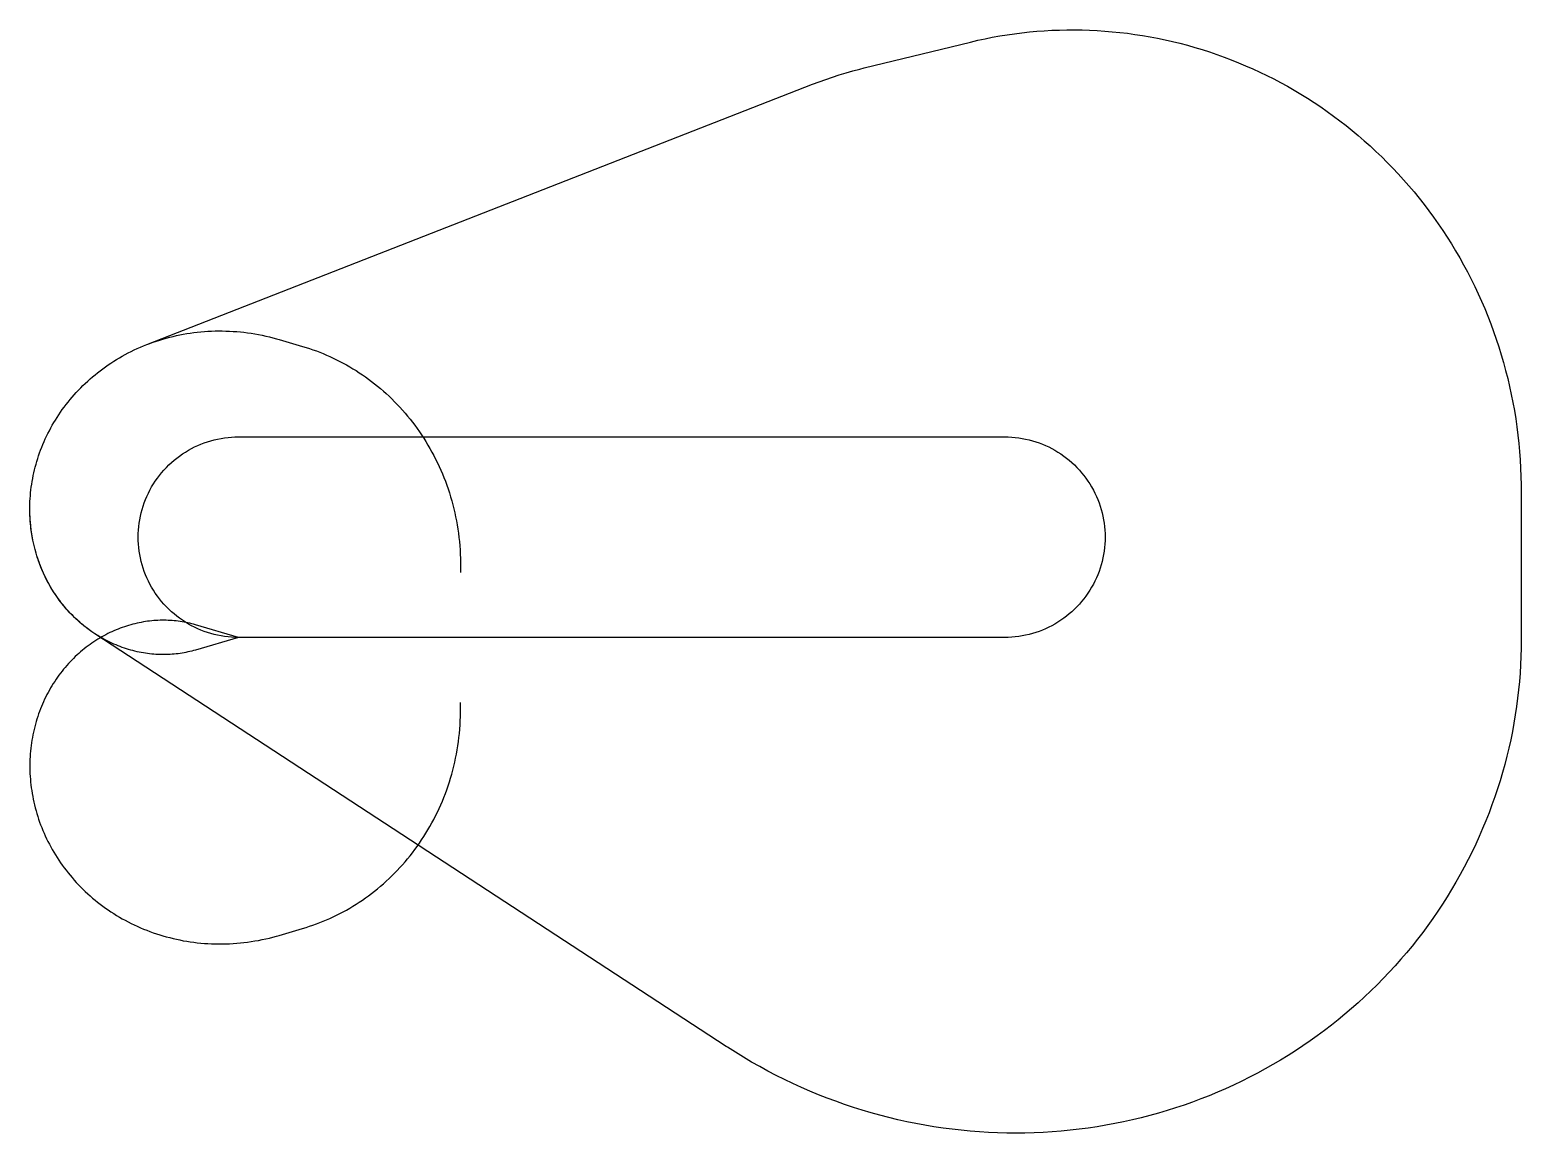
# Model space of a CAD drawing. Header units: metres. Extents: x -5281 to 32464, y -12546 to 15378.
import ezdxf

# ---------------------------------------------------------------- set-up
doc = ezdxf.new("R2010")
doc.units = ezdxf.units.M

msp = doc.modelspace()

# ---------------------------------------------------------------- linework, layer by layer
at = {"layer": 'NorminalTrack', "color": 1}
msp.add_lwpolyline([(0, 0), (0, 0), (-89, 2), (-177, 6), (-265, 14), (-353, 25), (-441, 39), (-528, 55), (-614, 75), (-700, 98), (-784, 124), (-868, 153), (-951, 185), (-1033, 219), (-1113, 257), (-1192, 297), (-1269, 340), (-1345, 386), (-1420, 434), (-1492, 485), (-1563, 538), (-1632, 594), (-1699, 652), (-1763, 712), (-1826, 775), (-1887, 840), (-1945, 907), (-2000, 976), (-2054, 1046), (-2105, 1119), (-2153, 1193), (-2198, 1269), (-2241, 1347), (-2282, 1426), (-2319, 1506), (-2354, 1588), (-2385, 1670), (-2414, 1754), (-2440, 1839), (-2463, 1924), (-2483, 2011), (-2500, 2098), (-2514, 2185), (-2525, 2273), (-2532, 2361), (-2537, 2450), (-2539, 2539), (-2537, 2627), (-2532, 2716), (-2525, 2804), (-2514, 2892), (-2500, 2979), (-2483, 3066), (-2463, 3153), (-2440, 3238), (-2414, 3323), (-2385, 3407), (-2354, 3490), (-2319, 3571), (-2282, 3651), (-2241, 3730), (-2198, 3808), (-2153, 3884), (-2105, 3958), (-2054, 4031), (-2000, 4101), (-1945, 4170), (-1887, 4237), (-1826, 4302), (-1763, 4365), (-1699, 4425), (-1632, 4483), (-1563, 4539), (-1492, 4592), (-1420, 4643), (-1345, 4691), (-1269, 4737), (-1192, 4780), (-1113, 4820), (-1033, 4858), (-951, 4892), (-868, 4924), (-784, 4953), (-700, 4979), (-614, 5002), (-528, 5022), (-441, 5039), (-353, 5052), (-265, 5063), (-177, 5071), (-89, 5076), (0, 5077), (0, 5077), (19394, 5077), (19394, 5077), (19483, 5076), (19571, 5071), (19660, 5063), (19748, 5052), (19835, 5039), (19922, 5022), (20008, 5002), (20094, 4979), (20179, 4953), (20263, 4924), (20345, 4892), (20427, 4858), (20507, 4820), (20586, 4780), (20664, 4737), (20740, 4691), (20814, 4643), (20886, 4592), (20957, 4539), (21026, 4483), (21093, 4425), (21158, 4365), (21220, 4302), (21281, 4237), (21339, 4170), (21395, 4101), (21448, 4031), (21499, 3958), (21547, 3884), (21593, 3808), (21636, 3730), (21676, 3651), (21713, 3571), (21748, 3490), (21780, 3407), (21809, 3323), (21835, 3238), (21857, 3153), (21877, 3066), (21894, 2979), (21908, 2892), (21919, 2804), (21927, 2716), (21931, 2627), (21933, 2539), (21931, 2450), (21927, 2361), (21919, 2273), (21908, 2185), (21894, 2098), (21877, 2011), (21857, 1924), (21835, 1839), (21809, 1754), (21780, 1670), (21748, 1588), (21713, 1506), (21676, 1426), (21636, 1347), (21593, 1269), (21547, 1193), (21499, 1119), (21448, 1046), (21395, 976), (21339, 907), (21281, 840), (21220, 775), (21158, 712), (21093, 652), (21026, 594), (20957, 538), (20886, 485), (20814, 434), (20740, 386), (20664, 340), (20586, 297), (20507, 257), (20427, 219), (20345, 185), (20263, 153), (20179, 124), (20094, 98), (20008, 75), (19922, 55), (19835, 39), (19748, 25), (19660, 14), (19571, 6), (19483, 2), (19394, 0), (0, 0)], dxfattribs=at)
at = {"layer": 'WindSpiral', "color": 5}
for points in [[(0, 0), (-1091, -320), (-1138, -333), (-1185, -346), (-1232, -358), (-1280, -368), (-1329, -379), (-1377, -388), (-1426, -396), (-1476, -404), (-1525, -411), (-1575, -417), (-1626, -422), (-1676, -426), (-1727, -430), (-1778, -432), (-1830, -434), (-1882, -435), (-1934, -435), (-1986, -434), (-2038, -432), (-2091, -429), (-2143, -425), (-2196, -420), (-2249, -415), (-2302, -408), (-2355, -400), (-2408, -392), (-2462, -382), (-2515, -372), (-2568, -360), (-2622, -348), (-2675, -334), (-2728, -320), (-2781, -305), (-2834, -288), (-2888, -271), (-2941, -252), (-2993, -233), (-3046, -213), (-3099, -191), (-3151, -169), (-3203, -145), (-3255, -121), (-3307, -96), (-3358, -69), (-3409, -42), (-3460, -14), (-3511, 16), (-3561, 46), (-3611, 78), (-3660, 110), (-3709, 143), (-3758, 177), (-3806, 213), (-3854, 249), (-3902, 286), (-3948, 324), (-3995, 363), (-4041, 403), (-4086, 444), (-4131, 486), (-4175, 529), (-4218, 573), (-4261, 618), (-4303, 663), (-4345, 710), (-4386, 757), (-4426, 805), (-4466, 854), (-4505, 904), (-4543, 955), (-4580, 1007), (-4616, 1059), (-4652, 1112), (-4687, 1166), (-4721, 1221), (-4754, 1277), (-4787, 1333), (-4818, 1390), (-4849, 1448), (-4878, 1507), (-4907, 1566), (-4935, 1626), (-4962, 1687), (-4988, 1748), (-5012, 1810), (-5036, 1872), (-5059, 1936), (-5081, 1999), (-5101, 2064), (-5121, 2129), (-5140, 2194), (-5157, 2260), (-5174, 2327), (-5189, 2393), (-5203, 2461), (-5216, 2529), (-5228, 2597), (-5239, 2666), (-5248, 2735), (-5257, 2804), (-5264, 2874), (-5270, 2945), (-5274, 3015), (-5278, 3086), (-5280, 3157), (-5281, 3228), (-5281, 3300), (-5280, 3371), (-5277, 3443), (-5273, 3515), (-5268, 3588), (-5261, 3660), (-5253, 3732), (-5244, 3805), (-5234, 3877), (-5222, 3950), (-5209, 4022), (-5195, 4095), (-5179, 4167), (-5162, 4240), (-5144, 4312), (-5125, 4384), (-5104, 4456), (-5082, 4528), (-5058, 4600), (-5033, 4671), (-5007, 4743), (-4980, 4814), (-4951, 4884), (-4921, 4955), (-4889, 5025), (-4857, 5094), (-4823, 5164), (-4787, 5232), (-4751, 5301), (-4713, 5369), (-4674, 5436), (-4633, 5503), (-4591, 5570), (-4548, 5636), (-4504, 5701), (-4459, 5766), (-4412, 5830), (-4364, 5893), (-4314, 5956), (-4264, 6018), (-4212, 6079), (-4159, 6140), (-4105, 6200), (-4050, 6259), (-3993, 6317), (-3936, 6374), (-3877, 6431), (-3817, 6486), (-3756, 6541), (-3694, 6595), (-3630, 6648), (-3566, 6700), (-3501, 6750), (-3434, 6800), (-3367, 6849), (-3298, 6897), (-3229, 6943), (-3158, 6989), (-3087, 7033), (-3014, 7076), (-2941, 7119), (-2867, 7159), (-2791, 7199), (-2715, 7238), (-2638, 7275), (-2561, 7311), (-2482, 7346), (-2403, 7379), (-2323, 7411), (-2323, 7411), (14528, 13999), (14696, 14062), (14865, 14123), (15035, 14181), (15206, 14237), (15378, 14289), (15552, 14338), (15726, 14384), (15837, 14412), (18527, 15069), (18710, 15112), (18894, 15152), (19079, 15188), (19265, 15222), (19452, 15252), (19639, 15279), (19828, 15303), (20016, 15324), (20205, 15341), (20395, 15355), (20585, 15366), (20776, 15373), (20967, 15377), (21158, 15378), (21349, 15375), (21540, 15369), (21732, 15360), (21923, 15347), (22115, 15331), (22306, 15312), (22498, 15289), (22689, 15263), (22880, 15233), (23070, 15201), (23260, 15164), (23450, 15125), (23639, 15082), (23827, 15036), (24015, 14986), (24203, 14933), (24389, 14877), (24575, 14817), (24760, 14755), (24943, 14688), (25126, 14619), (25308, 14546), (25489, 14470), (25669, 14391), (25847, 14309), (26024, 14223), (26200, 14135), (26375, 14043), (26548, 13948), (26719, 13849), (26889, 13748), (27058, 13644), (27224, 13537), (27389, 13426), (27552, 13313), (27714, 13196), (27873, 13077), (28031, 12955), (28187, 12830), (28340, 12702), (28492, 12572), (28641, 12438), (28788, 12302), (28933, 12163), (29075, 12022), (29216, 11878), (29354, 11731), (29489, 11582), (29622, 11430), (29752, 11276), (29880, 11119), (30005, 10960), (30128, 10799), (30248, 10635), (30365, 10469), (30479, 10301), (30591, 10131), (30699, 9958), (30805, 9784), (30908, 9607), (31008, 9429), (31104, 9249), (31198, 9067), (31289, 8883), (31376, 8697), (31460, 8510), (31541, 8321), (31619, 8130), (31694, 7938), (31765, 7744), (31833, 7549), (31898, 7353), (31959, 7155), (32017, 6956), (32071, 6756), (32122, 6555), (32170, 6352), (32214, 6149), (32255, 5945), (32292, 5740), (32325, 5534), (32355, 5327), (32381, 5119), (32404, 4911), (32423, 4702), (32438, 4493), (32450, 4283), (32458, 4073), (32463, 3863), (32464, 3711), (32464, -64), (32462, -274), (32456, -485), (32447, -697), (32434, -908), (32418, -1119), (32397, -1330), (32373, -1540), (32346, -1751), (32314, -1961), (32279, -2171), (32240, -2381), (32198, -2590), (32151, -2798), (32102, -3006), (32048, -3213), (31991, -3419), (31930, -3625), (31865, -3829), (31797, -4033), (31725, -4236), (31650, -4437), (31571, -4638), (31489, -4837), (31403, -5035), (31313, -5231), (31220, -5427), (31123, -5620), (31023, -5813), (30920, -6003), (30813, -6192), (30702, -6379), (30589, -6565), (30472, -6749), (30351, -6930), (30228, -7110), (30101, -7288), (29971, -7464), (29838, -7638), (29701, -7809), (29562, -7978), (29419, -8145), (29273, -8310), (29125, -8472), (28973, -8632), (28819, -8789), (28661, -8944), (28501, -9096), (28338, -9245), (28172, -9392), (28004, -9536), (27833, -9677), (27659, -9815), (27483, -9950), (27304, -10082), (27123, -10212), (26939, -10338), (26753, -10461), (26565, -10581), (26375, -10698), (26182, -10811), (25987, -10921), (25790, -11028), (25591, -11132), (25390, -11232), (25187, -11329), (24982, -11422), (24776, -11512), (24568, -11598), (24358, -11681), (24146, -11760), (23933, -11836), (23718, -11907), (23502, -11975), (23285, -12040), (23066, -12100), (22846, -12157), (22625, -12210), (22403, -12260), (22180, -12305), (21955, -12347), (21730, -12384), (21504, -12418), (21278, -12448), (21050, -12474), (20822, -12496), (20593, -12514), (20364, -12528), (20135, -12538), (19905, -12544), (19675, -12546), (19444, -12544), (19214, -12538), (18983, -12528), (18752, -12514), (18522, -12496), (18291, -12473), (18061, -12447), (17831, -12417), (17601, -12383), (17372, -12344), (17144, -12302), (16915, -12255), (16688, -12205), (16461, -12150), (16235, -12092), (16010, -12030), (15785, -11963), (15562, -11893), (15340, -11818), (15119, -11740), (14899, -11658), (14680, -11572), (14463, -11482), (14247, -11388), (14033, -11290), (13820, -11188), (13608, -11083), (13399, -10974), (13191, -10861), (12985, -10745), (12781, -10624), (12578, -10500), (12378, -10373), (12345, -10351), (-3637, 94), (-3686, 127), (-3735, 161), (-3783, 196), (-3831, 231), (-3879, 268), (-3926, 306), (-3973, 344), (-4019, 384), (-4064, 425), (-4109, 466), (-4154, 508), (-4197, 552), (-4241, 596), (-4283, 641), (-4325, 687), (-4366, 734), (-4407, 782), (-4447, 831), (-4486, 880), (-4524, 931), (-4562, 982), (-4599, 1034), (-4635, 1087), (-4670, 1140), (-4705, 1195), (-4739, 1250), (-4771, 1306), (-4803, 1363), (-4834, 1420), (-4864, 1478), (-4893, 1537), (-4922, 1597), (-4949, 1657), (-4975, 1718), (-5001, 1780), (-5025, 1842), (-5048, 1905), (-5070, 1969), (-5092, 2033), (-5112, 2097), (-5131, 2163), (-5149, 2228), (-5166, 2295), (-5182, 2361), (-5196, 2428), (-5210, 2496), (-5222, 2564), (-5234, 2633), (-5244, 2702), (-5253, 2771), (-5260, 2841), (-5267, 2911), (-5272, 2981), (-5276, 3052), (-5279, 3123), (-5281, 3194), (-5281, 3253)], [(0, 0), (-1091, -320), (-1138, -333), (-1185, -346), (-1232, -358), (-1280, -368), (-1329, -379), (-1377, -388), (-1426, -396), (-1476, -404), (-1525, -411), (-1575, -417), (-1626, -422), (-1676, -426), (-1727, -430), (-1778, -432), (-1830, -434), (-1882, -435), (-1934, -435), (-1986, -434), (-2038, -432), (-2091, -429), (-2143, -425), (-2196, -420), (-2249, -415), (-2302, -408), (-2355, -400), (-2408, -392), (-2462, -382), (-2515, -372), (-2568, -360), (-2622, -348), (-2675, -334), (-2728, -320), (-2781, -305), (-2834, -288), (-2888, -271), (-2941, -252), (-2993, -233), (-3046, -213), (-3099, -191), (-3151, -169), (-3203, -145), (-3255, -121), (-3307, -96), (-3358, -69), (-3409, -42), (-3460, -14), (-3511, 16), (-3561, 46), (-3611, 78), (-3660, 110), (-3709, 143), (-3758, 177), (-3806, 213), (-3854, 249), (-3902, 286), (-3948, 324), (-3995, 363), (-4041, 403), (-4086, 444), (-4131, 486), (-4175, 529), (-4218, 573), (-4261, 618), (-4303, 663), (-4345, 710), (-4386, 757), (-4426, 805), (-4466, 854), (-4505, 904), (-4543, 955), (-4580, 1007), (-4616, 1059), (-4652, 1112), (-4687, 1166), (-4721, 1221), (-4754, 1277), (-4787, 1333), (-4818, 1390), (-4849, 1448), (-4878, 1507), (-4907, 1566), (-4935, 1626), (-4962, 1687), (-4988, 1748), (-5012, 1810), (-5036, 1872), (-5059, 1936), (-5081, 1999), (-5101, 2064), (-5121, 2129), (-5140, 2194), (-5157, 2260), (-5174, 2327), (-5189, 2393), (-5203, 2461), (-5216, 2529), (-5228, 2597), (-5239, 2666), (-5248, 2735), (-5257, 2804), (-5264, 2874), (-5270, 2945), (-5274, 3015), (-5278, 3086), (-5280, 3157), (-5281, 3228), (-5281, 3300), (-5280, 3371), (-5277, 3443), (-5273, 3515), (-5268, 3588), (-5261, 3660), (-5253, 3732), (-5244, 3805), (-5234, 3877), (-5222, 3950), (-5209, 4022), (-5195, 4095), (-5179, 4167), (-5162, 4240), (-5144, 4312), (-5125, 4384), (-5104, 4456), (-5082, 4528), (-5058, 4600), (-5033, 4671), (-5007, 4743), (-4980, 4814), (-4951, 4884), (-4921, 4955), (-4889, 5025), (-4857, 5094), (-4823, 5164), (-4787, 5232), (-4751, 5301), (-4713, 5369), (-4674, 5436), (-4633, 5503), (-4591, 5570), (-4548, 5636), (-4504, 5701), (-4459, 5766), (-4412, 5830), (-4364, 5893), (-4314, 5956), (-4264, 6018), (-4212, 6079), (-4159, 6140), (-4105, 6200), (-4050, 6259), (-3993, 6317), (-3936, 6374), (-3877, 6431), (-3817, 6486), (-3756, 6541), (-3694, 6595), (-3630, 6648), (-3566, 6700), (-3501, 6750), (-3434, 6800), (-3367, 6849), (-3298, 6897), (-3229, 6943), (-3158, 6989), (-3087, 7033), (-3014, 7076), (-2941, 7119), (-2867, 7159), (-2791, 7199), (-2715, 7238), (-2638, 7275), (-2561, 7311), (-2482, 7346), (-2403, 7379), (-2323, 7411), (-2242, 7442), (-2160, 7472), (-2078, 7500), (-1995, 7526), (-1911, 7552), (-1827, 7576), (-1742, 7598), (-1657, 7619), (-1570, 7639), (-1484, 7657), (-1397, 7674), (-1309, 7689), (-1221, 7703), (-1132, 7715), (-1043, 7726), (-954, 7735), (-864, 7742), (-774, 7748), (-684, 7753), (-593, 7756), (-503, 7757), (-411, 7757), (-320, 7755), (-229, 7752), (-137, 7747), (-45, 7740), (47, 7732), (138, 7722), (230, 7710), (322, 7697), (414, 7682), (506, 7666), (598, 7648), (689, 7628), (781, 7607), (872, 7584), (963, 7559), (1027, 7541), (1622, 7366), (1710, 7340), (1797, 7311), (1885, 7282), (1971, 7250), (2058, 7217), (2144, 7183), (2229, 7147), (2314, 7109), (2399, 7070), (2483, 7029), (2567, 6987), (2650, 6943), (2732, 6898), (2814, 6851), (2896, 6802), (2976, 6752), (3056, 6700), (3135, 6647), (3213, 6593), (3291, 6537), (3368, 6479), (3444, 6420), (3519, 6360), (3593, 6298), (3666, 6235), (3738, 6170), (3810, 6104), (3880, 6036), (3949, 5967), (4017, 5897), (4085, 5825), (4150, 5753), (4215, 5678), (4279, 5603), (4341, 5526), (4403, 5448), (4463, 5369), (4522, 5288), (4579, 5207), (4635, 5124), (4690, 5040), (4744, 4955), (4796, 4869), (4846, 4781), (4896, 4693), (4943, 4604), (4990, 4513), (5035, 4422), (5078, 4330), (5120, 4236), (5160, 4142), (5199, 4047), (5236, 3951), (5271, 3854), (5305, 3757), (5338, 3658), (5368, 3559), (5397, 3459), (5424, 3359), (5450, 3257), (5474, 3155), (5496, 3053), (5516, 2950), (5535, 2846), (5551, 2742), (5566, 2637), (5580, 2532), (5591, 2427), (5600, 2321), (5608, 2214), (5614, 2108), (5618, 2001), (5620, 1894), (5620, 1786), (5619, 1678), (5618, 1646)], [(0, 0), (-1091, 320), (-1138, 333), (-1185, 346), (-1232, 358), (-1280, 368), (-1329, 379), (-1377, 388), (-1426, 396), (-1476, 404), (-1525, 411), (-1575, 417), (-1626, 422), (-1676, 426), (-1727, 430), (-1778, 432), (-1830, 434), (-1882, 435), (-1934, 435), (-1986, 434), (-2038, 432), (-2091, 429), (-2143, 425), (-2196, 420), (-2249, 415), (-2302, 408), (-2355, 400), (-2408, 392), (-2462, 382), (-2515, 372), (-2568, 360), (-2622, 348), (-2675, 334), (-2728, 320), (-2781, 305), (-2834, 288), (-2888, 271), (-2941, 252), (-2993, 233), (-3046, 213), (-3099, 191), (-3151, 169), (-3203, 145), (-3255, 121), (-3307, 96), (-3358, 69), (-3409, 42), (-3460, 14), (-3511, -16), (-3561, -46), (-3611, -78), (-3660, -110), (-3709, -143), (-3758, -177), (-3806, -213), (-3854, -249), (-3902, -286), (-3948, -324), (-3995, -363), (-4041, -403), (-4086, -444), (-4131, -486), (-4175, -529), (-4218, -573), (-4261, -618), (-4303, -663), (-4345, -710), (-4386, -757), (-4426, -805), (-4466, -854), (-4505, -904), (-4543, -955), (-4580, -1007), (-4616, -1059), (-4652, -1112), (-4687, -1166), (-4721, -1221), (-4754, -1277), (-4787, -1333), (-4818, -1390), (-4849, -1448), (-4878, -1507), (-4907, -1566), (-4935, -1626), (-4962, -1687), (-4988, -1748), (-5012, -1810), (-5036, -1872), (-5059, -1936), (-5081, -1999), (-5101, -2064), (-5121, -2129), (-5140, -2194), (-5157, -2260), (-5174, -2327), (-5189, -2393), (-5203, -2461), (-5216, -2529), (-5228, -2597), (-5239, -2666), (-5248, -2735), (-5257, -2804), (-5264, -2874), (-5270, -2945), (-5274, -3015), (-5278, -3086), (-5280, -3157), (-5281, -3228), (-5281, -3300), (-5280, -3371), (-5277, -3443), (-5273, -3515), (-5268, -3588), (-5261, -3660), (-5253, -3732), (-5244, -3805), (-5234, -3877), (-5222, -3950), (-5209, -4022), (-5195, -4095), (-5179, -4167), (-5162, -4240), (-5144, -4312), (-5125, -4384), (-5104, -4456), (-5082, -4528), (-5058, -4600), (-5033, -4671), (-5007, -4743), (-4980, -4814), (-4951, -4884), (-4921, -4955), (-4889, -5025), (-4857, -5094), (-4823, -5164), (-4787, -5232), (-4751, -5301), (-4713, -5369), (-4674, -5436), (-4633, -5503), (-4591, -5570), (-4548, -5636), (-4504, -5701), (-4459, -5766), (-4412, -5830), (-4364, -5893), (-4314, -5956), (-4264, -6018), (-4212, -6079), (-4159, -6140), (-4105, -6200), (-4050, -6259), (-3993, -6317), (-3936, -6374), (-3877, -6431), (-3817, -6486), (-3756, -6541), (-3694, -6595), (-3630, -6648), (-3566, -6700), (-3501, -6750), (-3434, -6800), (-3367, -6849), (-3298, -6897), (-3229, -6943), (-3158, -6989), (-3087, -7033), (-3014, -7076), (-2941, -7119), (-2867, -7159), (-2791, -7199), (-2715, -7238), (-2638, -7275), (-2561, -7311), (-2482, -7346), (-2403, -7379), (-2323, -7411), (-2242, -7442), (-2160, -7472), (-2078, -7500), (-1995, -7526), (-1911, -7552), (-1827, -7576), (-1742, -7598), (-1657, -7619), (-1570, -7639), (-1484, -7657), (-1397, -7674), (-1309, -7689), (-1221, -7703), (-1132, -7715), (-1043, -7726), (-954, -7735), (-864, -7742), (-774, -7748), (-684, -7753), (-593, -7756), (-503, -7757), (-411, -7757), (-320, -7755), (-229, -7752), (-137, -7747), (-45, -7740), (47, -7732), (138, -7722), (230, -7710), (322, -7697), (414, -7682), (506, -7666), (598, -7648), (689, -7628), (781, -7607), (872, -7584), (963, -7559), (1027, -7541), (1622, -7366), (1710, -7340), (1797, -7311), (1885, -7282), (1971, -7250), (2058, -7217), (2144, -7183), (2229, -7147), (2314, -7109), (2399, -7070), (2483, -7029), (2567, -6987), (2650, -6943), (2732, -6898), (2814, -6851), (2896, -6802), (2976, -6752), (3056, -6700), (3135, -6647), (3213, -6593), (3291, -6537), (3368, -6479), (3444, -6420), (3519, -6360), (3593, -6298), (3666, -6235), (3738, -6170), (3810, -6104), (3880, -6036), (3949, -5967), (4017, -5897), (4085, -5825), (4150, -5753), (4215, -5678), (4279, -5603), (4341, -5526), (4403, -5448), (4463, -5369), (4522, -5288), (4579, -5207), (4635, -5124), (4690, -5040), (4744, -4955), (4796, -4869), (4846, -4781), (4896, -4693), (4943, -4604), (4990, -4513), (5035, -4422), (5078, -4330), (5120, -4236), (5160, -4142), (5199, -4047), (5236, -3951), (5271, -3854), (5305, -3757), (5338, -3658), (5368, -3559), (5397, -3459), (5424, -3359), (5450, -3257), (5474, -3155), (5496, -3053), (5516, -2950), (5535, -2846), (5551, -2742), (5566, -2637), (5580, -2532), (5591, -2427), (5600, -2321), (5608, -2214), (5614, -2108), (5618, -2001), (5620, -1894), (5620, -1786), (5619, -1678), (5618, -1646)]]:
    msp.add_lwpolyline(points, dxfattribs=at)

doc.saveas('drawing.dxf')
